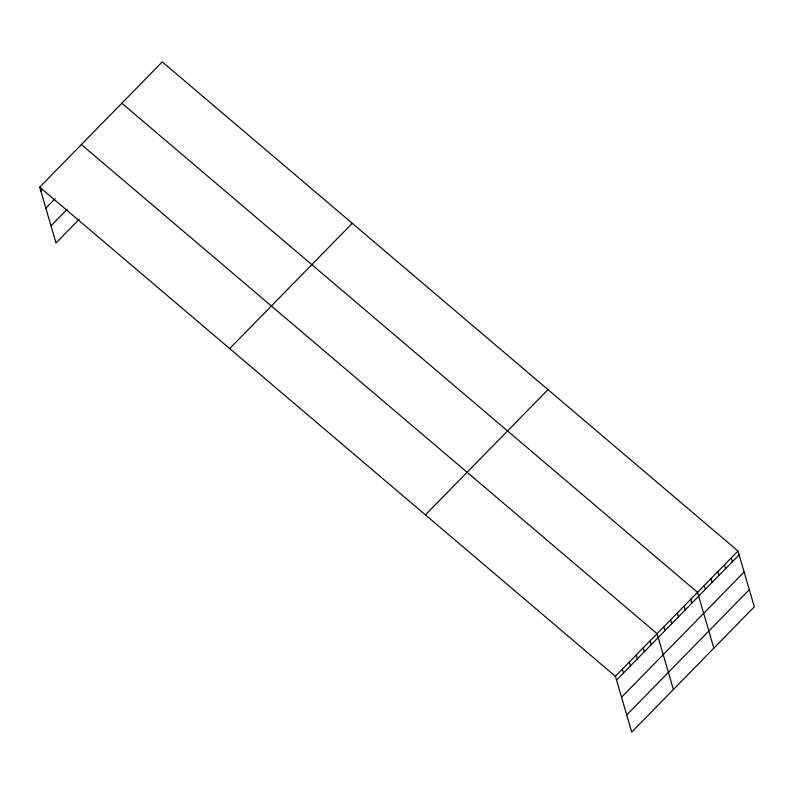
<?xml version="1.0" encoding="UTF-8"?>
<svg xmlns="http://www.w3.org/2000/svg" width="794" height="794" viewBox="0 0 794 794"><rect width="100%" height="100%" fill="white"/><g stroke="black" fill="none" stroke-linecap="round" stroke-linejoin="round"><path stroke-width="1.19" d="M39.7 187.176L162.274 61.902L737.983 551.016L754.3 606.824L631.726 732.098L615.41 676.289L39.7 187.176L56.017 242.984L79.172 219.323M40.822 191.017L42.37 189.438M45.844 208.167L55.104 198.698M51.005 225.833L67.212 209.269M229.684 348.586L352.258 223.312M425.425 514.879L547.999 389.606M615.41 676.289L737.983 551.016M616.531 680.13L739.105 554.857M621.543 697.281L744.117 572.008M626.714 714.947L749.288 589.674M121.829 103.24L697.529 592.354L713.846 648.162M81.375 144.577L657.085 633.691L673.401 689.51M731.234 557.904L732.366 561.745M724.495 564.792L725.617 568.633M717.756 571.68L718.878 575.531M711.017 578.578L712.139 582.419M704.268 585.466L705.4 589.307M690.79 599.242L691.911 603.083M684.051 606.13L685.172 609.981M677.302 613.028L678.433 616.869M670.563 619.916L671.684 623.756M663.824 626.803L664.945 630.644M650.137 640.798L651.259 644.639M643.19 647.894L644.311 651.735M636.242 654.99L637.364 658.831M629.295 662.087L630.416 665.928M622.347 669.193L623.479 673.034"/></g></svg>
